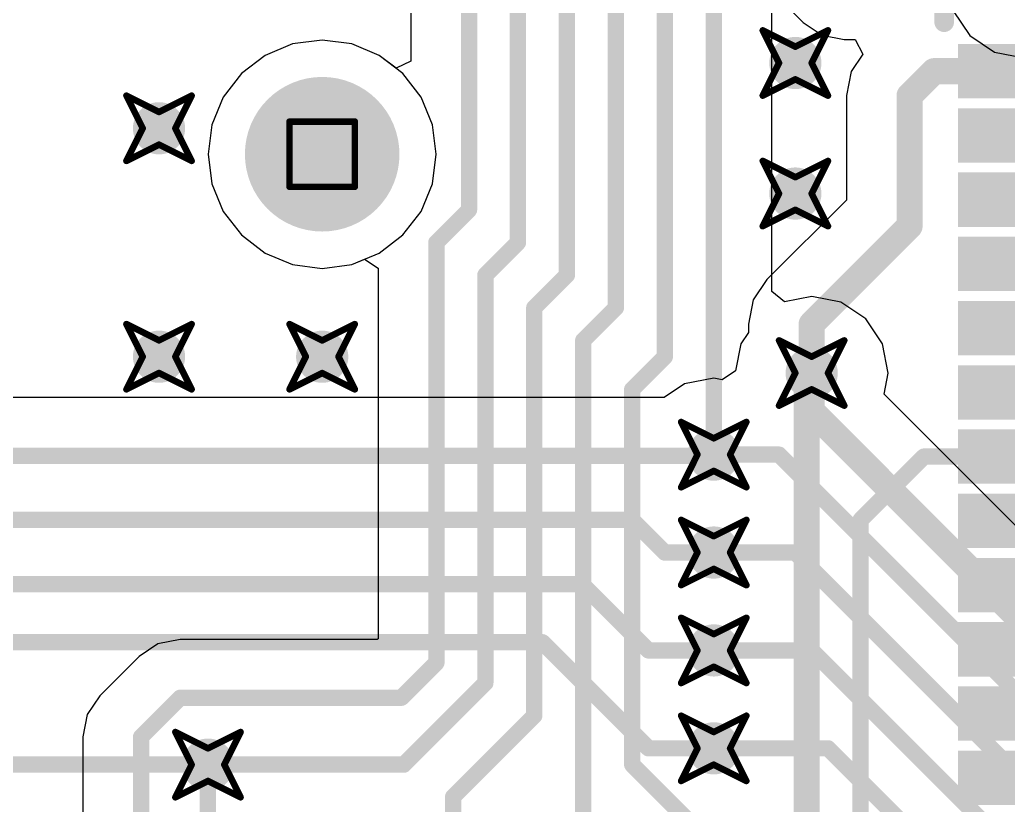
# Model space of a CAD drawing. Header units: millimetres. Extents: x 2.26 to 6.57, y 1.2 to 4.64.
# Drawn here: x 3.6656 to 3.9685, y 2.0757 to 2.3164 of the extents above; entities that cross this region are included whole.
import ezdxf

# ---------------------------------------------------------------- set-up
doc = ezdxf.new("R2010")
doc.units = ezdxf.units.MM
doc.header["$MEASUREMENT"] = 0
for name, color, linetype in [('BottomLayer', 5, 'Continuous'), ('BottomSolder', 6, 'Continuous'), ('DrillDrawing', 1, 'Continuous'), ('MultiLayer', 9, 'Continuous'), ('PadHoleLayer', 156, 'Continuous'), ('TopLayer', 1, 'Continuous'), ('TopOverlay', 2, 'Continuous'), ('TopPaste', 8, 'Continuous'), ('TopSolder', 216, 'Continuous'), ('ViaHoleLayer', 16, 'Continuous')]:
    doc.layers.add(name, color=color, linetype=linetype)

# ---------------------------------------------------------------- blocks, each defined once
blk = doc.blocks.new('LQFP64_60')
at = {"layer": 'BottomLayer', "const_width": 0.01969}
blk.add_lwpolyline([(-0.00984, 0.12205, 1), (0.00984, 0.12205, 1)], format="xyb", close=True, dxfattribs=at)
at = {"layer": 'BottomSolder', "const_width": 0.02369}
blk.add_lwpolyline([(-0.01184, 0.12205, 1), (0.01184, 0.12205, 1)], format="xyb", close=True, dxfattribs=at)
at = {"layer": 'MultiLayer', "const_width": 0.01969}
blk.add_lwpolyline([(-0.00984, 0.12205, 1), (0.00984, 0.12205, 1)], format="xyb", close=True, dxfattribs=at)
at = {"layer": 'PadHoleLayer', "const_width": 0.01969}
blk.add_lwpolyline([(-0.00984, 0.12205, 1), (0.00984, 0.12205, 1)], format="xyb", close=True, dxfattribs=at)
at = {"layer": 'TopLayer', "const_width": 0.01969}
blk.add_lwpolyline([(-0.00984, 0.12205, 1), (0.00984, 0.12205, 1)], format="xyb", close=True, dxfattribs=at)
at = {"layer": 'TopLayer'}
for points in [[(0.26581, 0.14317), (0.26581, 0.15183), (0.19888, 0.14317), (0.19888, 0.15183)], [(0.26581, 0.12348), (0.26581, 0.13215), (0.19888, 0.12348), (0.19888, 0.13215)], [(0.26581, 0.1038), (0.26581, 0.11246), (0.19888, 0.1038), (0.19888, 0.11246)], [(0.26581, 0.08411), (0.26581, 0.09278), (0.19888, 0.08411), (0.19888, 0.09278)], [(0.26581, 0.06443), (0.26581, 0.07309), (0.19888, 0.06443), (0.19888, 0.07309)], [(0.26581, 0.04474), (0.26581, 0.05341), (0.19888, 0.04474), (0.19888, 0.05341)], [(0.26581, 0.02506), (0.26581, 0.03372), (0.19888, 0.02506), (0.19888, 0.03372)], [(0.26581, 0.00537), (0.26581, 0.01404), (0.19888, 0.00537), (0.19888, 0.01404)], [(0.26581, -0.01431), (0.26581, -0.00565), (0.19888, -0.01431), (0.19888, -0.00565)], [(0.26581, -0.034), (0.26581, -0.02533), (0.19888, -0.034), (0.19888, -0.02533)], [(0.26581, -0.05368), (0.26581, -0.04502), (0.19888, -0.05368), (0.19888, -0.04502)], [(0.26581, -0.07337), (0.26581, -0.0647), (0.19888, -0.07337), (0.19888, -0.0647)]]:
    blk.add_solid(points, dxfattribs=at)
at = {"layer": 'TopOverlay', "const_width": 0.006}
blk.add_lwpolyline([(0.19061, 0.1625), (0.19061, 0.1925)], dxfattribs=at)
at = {"layer": 'TopOverlay', "const_width": 0.003}
blk.add_lwpolyline([(0.18911, 0.1625, 1), (0.19211, 0.1625, 1)], format="xyb", close=True, dxfattribs=at)
at = {"layer": 'TopPaste'}
for points in [[(0.26581, 0.14317), (0.26581, 0.15183), (0.19888, 0.14317), (0.19888, 0.15183)], [(0.26581, 0.12348), (0.26581, 0.13215), (0.19888, 0.12348), (0.19888, 0.13215)], [(0.26581, 0.1038), (0.26581, 0.11246), (0.19888, 0.1038), (0.19888, 0.11246)], [(0.26581, 0.08411), (0.26581, 0.09278), (0.19888, 0.08411), (0.19888, 0.09278)], [(0.26581, 0.06443), (0.26581, 0.07309), (0.19888, 0.06443), (0.19888, 0.07309)], [(0.26581, 0.04474), (0.26581, 0.05341), (0.19888, 0.04474), (0.19888, 0.05341)], [(0.26581, 0.02506), (0.26581, 0.03372), (0.19888, 0.02506), (0.19888, 0.03372)], [(0.26581, 0.00537), (0.26581, 0.01404), (0.19888, 0.00537), (0.19888, 0.01404)], [(0.26581, -0.01431), (0.26581, -0.00565), (0.19888, -0.01431), (0.19888, -0.00565)], [(0.26581, -0.034), (0.26581, -0.02533), (0.19888, -0.034), (0.19888, -0.02533)], [(0.26581, -0.05368), (0.26581, -0.04502), (0.19888, -0.05368), (0.19888, -0.04502)], [(0.26581, -0.07337), (0.26581, -0.0647), (0.19888, -0.07337), (0.19888, -0.0647)]]:
    blk.add_solid(points, dxfattribs=at)
at = {"layer": 'TopSolder', "const_width": 0.02369}
blk.add_lwpolyline([(-0.01184, 0.12205, 1), (0.01184, 0.12205, 1)], format="xyb", close=True, dxfattribs=at)
at = {"layer": 'TopSolder'}
for points in [[(0.26981, 0.13917), (0.26981, 0.15583), (0.19488, 0.13917), (0.19488, 0.15583)], [(0.26981, 0.11948), (0.26981, 0.13615), (0.19488, 0.11948), (0.19488, 0.13615)], [(0.26981, 0.0998), (0.26981, 0.11646), (0.19488, 0.0998), (0.19488, 0.11646)], [(0.26981, 0.08011), (0.26981, 0.09678), (0.19488, 0.08011), (0.19488, 0.09678)], [(0.26981, 0.06043), (0.26981, 0.07709), (0.19488, 0.06043), (0.19488, 0.07709)], [(0.26981, 0.04074), (0.26981, 0.05741), (0.19488, 0.04074), (0.19488, 0.05741)], [(0.26981, 0.02106), (0.26981, 0.03772), (0.19488, 0.02106), (0.19488, 0.03772)], [(0.26981, 0.00137), (0.26981, 0.01804), (0.19488, 0.00137), (0.19488, 0.01804)], [(0.26981, -0.01831), (0.26981, -0.00165), (0.19488, -0.01831), (0.19488, -0.00165)], [(0.26981, -0.038), (0.26981, -0.02133), (0.19488, -0.038), (0.19488, -0.02133)], [(0.26981, -0.05768), (0.26981, -0.04102), (0.19488, -0.05768), (0.19488, -0.04102)], [(0.26981, -0.07737), (0.26981, -0.0607), (0.19488, -0.07737), (0.19488, -0.0607)]]:
    blk.add_solid(points, dxfattribs=at)

msp = doc.modelspace()

# ---------------------------------------------------------------- linework, layer by layer
at = {"layer": 'BottomLayer'}
for p, q in [((3.78542, 2.64576), (3.78542, 2.30373)), ((3.89611, 2.23312), (3.89611, 2.58576)), ((3.9516, 2.31918), (3.95669, 2.31157)), ((3.95669, 2.31157), (3.96429, 2.30648)), ((3.74921, 2.30899), (3.74078, 2.30549)), ((3.75827, 2.31018), (3.74921, 2.30899)), ((3.76732, 2.30899), (3.75827, 2.31018)), ((3.77576, 2.30549), (3.76732, 2.30899)), ((3.74078, 2.30549), (3.73353, 2.29993)), ((3.78094, 2.30152), (3.77576, 2.30549)), ((3.96429, 2.30648), (3.97327, 2.3047)), ((3.78542, 2.30373), (3.78094, 2.30152)), ((3.73353, 2.29993), (3.72797, 2.29269)), ((3.72797, 2.29269), (3.72448, 2.28425)), ((3.72448, 2.28425), (3.72328, 2.2752)), ((3.72328, 2.2752), (3.72448, 2.26614)), ((3.72448, 2.26614), (3.72797, 2.2577)), ((3.72797, 2.2577), (3.73353, 2.25046)), ((3.73353, 2.25046), (3.74078, 2.2449)), ((3.74078, 2.2449), (3.74921, 2.2414)), ((3.76732, 2.2414), (3.77127, 2.24304)), ((3.77127, 2.24304), (3.77542, 2.24026)), ((3.74921, 2.2414), (3.75827, 2.24021)), ((3.75827, 2.24021), (3.76732, 2.2414)), ((3.77542, 2.24026), (3.77542, 2.12675)), ((3.89998, 2.22995), (3.89611, 2.23312)), ((3.90827, 2.2316), (3.89998, 2.22995)), ((3.91724, 2.22982), (3.90827, 2.2316)), ((3.92485, 2.22473), (3.91724, 2.22982)), ((3.92993, 2.21712), (3.92485, 2.22473)), ((3.93172, 2.20815), (3.92993, 2.21712)), ((3.93044, 2.20171), (3.93172, 2.20815)), ((4.05463, 2.07752), (3.93044, 2.20171)), ((3.71478, 2.12649), (3.70795, 2.12513)), ((3.77516, 2.12649), (3.71478, 2.12649)), ((3.71478, 2.12649), (3.71478, 2.12649)), ((3.77542, 2.12675), (3.77516, 2.12649)), ((3.70795, 2.12513), (3.70505, 2.1232)), ((3.70216, 2.12127), (3.69015, 2.10926)), ((3.70505, 2.1232), (3.70216, 2.12127)), ((3.70216, 2.12127), (3.70216, 2.12127)), ((3.69015, 2.10926), (3.68628, 2.10347)), ((3.68628, 2.10347), (3.68492, 2.09664)), ((3.68492, 2.09664), (3.68492, 2.07315))]:
    msp.add_line(p, q, dxfattribs=at)
for points, const_width in [([(3.81827, 2.24815), (3.81827, 2.67815)], 0.005), ([(3.80327, 2.25815), (3.80327, 2.65315)], 0.005), ([(3.83327, 2.23815), (3.83327, 2.62815)], 0.005), ([(3.84827, 2.22815), (3.84827, 2.61315)], 0.005), ([(3.86327, 2.21315), (3.86327, 2.60315)], 0.005), ([(3.87827, 2.18315), (3.87827, 2.59315)], 0.005), ([(3.79327, 2.24815), (3.80327, 2.25815)], 0.005), ([(3.79327, 2.11936), (3.79327, 2.24815)], 0.005), ([(3.80827, 2.23815), (3.81827, 2.24815)], 0.005), ([(3.80827, 2.11315), (3.80827, 2.23815)], 0.005), ([(3.82327, 2.22815), (3.83327, 2.23815)], 0.005), ([(3.82327, 2.10315), (3.82327, 2.22815)], 0.005), ([(3.83827, 2.21815), (3.84827, 2.22815)], 0.005), ([(3.83827, 2.07315), (3.83827, 2.21815)], 0.005), ([(3.85327, 2.20315), (3.86327, 2.21315)], 0.005), ([(3.90827, 2.19648), (3.90827, 2.20815)], 0.008), ([(3.85327, 2.08815), (3.85327, 2.20315)], 0.005), ([(3.90827, 2.19648), (4.0466, 2.05815)], 0.008), ([(3.87827, 2.18315), (3.89827, 2.18315)], 0.005), ([(3.89827, 2.18315), (4.14327, 1.93815)], 0.005), ([(3.87827, 2.15315), (3.90327, 2.15315)], 0.005), ([(3.90327, 2.15315), (4.13327, 1.92315)], 0.005), ([(3.87827, 2.12315), (3.90827, 2.12315)], 0.005), ([(3.90827, 2.12315), (4.12327, 1.90815)], 0.005), ([(3.78255, 2.10865), (3.79327, 2.11936)], 0.005), ([(3.78327, 2.08815), (3.80827, 2.11315)], 0.005), ([(3.70277, 2.09664), (3.71478, 2.10865)], 0.005), ([(3.71478, 2.10865), (3.78255, 2.10865)], 0.005), ([(3.79841, 2.07829), (3.82327, 2.10315)], 0.005), ([(3.70277, 2.07315), (3.70277, 2.09664)], 0.005), ([(3.87827, 2.09315), (3.91327, 2.09315)], 0.005), ([(3.91327, 2.09315), (4.11327, 1.89315)], 0.005), ([(3.72327, 2.00815), (3.72327, 2.08815)], 0.005), ([(3.72327, 2.08815), (3.78327, 2.08815)], 0.005), ([(3.85327, 2.08815), (3.87327, 2.06815)], 0.005), ([(3.79841, 2.06315), (3.79841, 2.07829)], 0.005)]:
    msp.add_lwpolyline(points, dxfattribs=dict(at, const_width=const_width))
for points, const_width in [([(3.89927, 2.30315, 1), (3.90727, 2.30315, 1)], 0.008), ([(3.70427, 2.28315, 1), (3.71227, 2.28315, 1)], 0.008), ([(3.89927, 2.26315, 1), (3.90727, 2.26315, 1)], 0.008), ([(3.80202, 2.25815, 1), (3.80452, 2.25815, 1)], 0.0025), ([(3.80202, 2.25815, 1), (3.80452, 2.25815, 1)], 0.0025), ([(3.79202, 2.24815, 1), (3.79452, 2.24815, 1)], 0.0025), ([(3.79202, 2.24815, 1), (3.79452, 2.24815, 1)], 0.0025), ([(3.81702, 2.24815, 1), (3.81952, 2.24815, 1)], 0.0025), ([(3.81702, 2.24815, 1), (3.81952, 2.24815, 1)], 0.0025), ([(3.80702, 2.23815, 1), (3.80952, 2.23815, 1)], 0.0025), ([(3.80702, 2.23815, 1), (3.80952, 2.23815, 1)], 0.0025), ([(3.83202, 2.23815, 1), (3.83452, 2.23815, 1)], 0.0025), ([(3.83202, 2.23815, 1), (3.83452, 2.23815, 1)], 0.0025), ([(3.82202, 2.22815, 1), (3.82452, 2.22815, 1)], 0.0025), ([(3.82202, 2.22815, 1), (3.82452, 2.22815, 1)], 0.0025), ([(3.84702, 2.22815, 1), (3.84952, 2.22815, 1)], 0.0025), ([(3.84702, 2.22815, 1), (3.84952, 2.22815, 1)], 0.0025), ([(3.70427, 2.21315, 1), (3.71227, 2.21315, 1)], 0.008), ([(3.75427, 2.21315, 1), (3.76227, 2.21315, 1)], 0.008), ([(3.83702, 2.21815, 1), (3.83952, 2.21815, 1)], 0.0025), ([(3.83702, 2.21815, 1), (3.83952, 2.21815, 1)], 0.0025), ([(3.86202, 2.21315, 1), (3.86452, 2.21315, 1)], 0.0025), ([(3.86202, 2.21315, 1), (3.86452, 2.21315, 1)], 0.0025), ([(3.90427, 2.20815, 1), (3.91227, 2.20815, 1)], 0.008), ([(3.90627, 2.20815, 1), (3.91027, 2.20815, 1)], 0.004), ([(3.85202, 2.20315, 1), (3.85452, 2.20315, 1)], 0.0025), ([(3.85202, 2.20315, 1), (3.85452, 2.20315, 1)], 0.0025), ([(3.90627, 2.19648, 1), (3.91027, 2.19648, 1)], 0.004), ([(3.90627, 2.19648, 1), (3.91027, 2.19648, 1)], 0.004), ([(3.87427, 2.18315, 1), (3.88227, 2.18315, 1)], 0.008), ([(3.87702, 2.18315, 1), (3.87952, 2.18315, 1)], 0.0025), ([(3.87702, 2.18315, 1), (3.87952, 2.18315, 1)], 0.0025), ([(3.89702, 2.18315, 1), (3.89952, 2.18315, 1)], 0.0025), ([(3.89702, 2.18315, 1), (3.89952, 2.18315, 1)], 0.0025), ([(3.87427, 2.15315, 1), (3.88227, 2.15315, 1)], 0.008), ([(3.87702, 2.15315, 1), (3.87952, 2.15315, 1)], 0.0025), ([(3.90202, 2.15315, 1), (3.90452, 2.15315, 1)], 0.0025), ([(3.90202, 2.15315, 1), (3.90452, 2.15315, 1)], 0.0025), ([(3.87427, 2.12315, 1), (3.88227, 2.12315, 1)], 0.008), ([(3.87702, 2.12315, 1), (3.87952, 2.12315, 1)], 0.0025), ([(3.90702, 2.12315, 1), (3.90952, 2.12315, 1)], 0.0025), ([(3.90702, 2.12315, 1), (3.90952, 2.12315, 1)], 0.0025), ([(3.79202, 2.11936, 1), (3.79452, 2.11936, 1)], 0.0025), ([(3.79202, 2.11936, 1), (3.79452, 2.11936, 1)], 0.0025), ([(3.80702, 2.11315, 1), (3.80952, 2.11315, 1)], 0.0025), ([(3.80702, 2.11315, 1), (3.80952, 2.11315, 1)], 0.0025), ([(3.71353, 2.10865, 1), (3.71603, 2.10865, 1)], 0.0025), ([(3.71353, 2.10865, 1), (3.71603, 2.10865, 1)], 0.0025), ([(3.7813, 2.10865, 1), (3.7838, 2.10865, 1)], 0.0025), ([(3.7813, 2.10865, 1), (3.7838, 2.10865, 1)], 0.0025), ([(3.82202, 2.10315, 1), (3.82452, 2.10315, 1)], 0.0025), ([(3.82202, 2.10315, 1), (3.82452, 2.10315, 1)], 0.0025), ([(3.87427, 2.09315, 1), (3.88227, 2.09315, 1)], 0.008), ([(3.70152, 2.09664, 1), (3.70402, 2.09664, 1)], 0.0025), ([(3.70152, 2.09664, 1), (3.70402, 2.09664, 1)], 0.0025), ([(3.71927, 2.08815, 1), (3.72727, 2.08815, 1)], 0.008), ([(3.87702, 2.09315, 1), (3.87952, 2.09315, 1)], 0.0025), ([(3.91202, 2.09315, 1), (3.91452, 2.09315, 1)], 0.0025), ([(3.91202, 2.09315, 1), (3.91452, 2.09315, 1)], 0.0025), ([(3.72202, 2.08815, 1), (3.72452, 2.08815, 1)], 0.0025), ([(3.72202, 2.08815, 1), (3.72452, 2.08815, 1)], 0.0025), ([(3.78202, 2.08815, 1), (3.78452, 2.08815, 1)], 0.0025), ([(3.78202, 2.08815, 1), (3.78452, 2.08815, 1)], 0.0025), ([(3.85202, 2.08815, 1), (3.85452, 2.08815, 1)], 0.0025), ([(3.85202, 2.08815, 1), (3.85452, 2.08815, 1)], 0.0025), ([(3.79716, 2.07829, 1), (3.79966, 2.07829, 1)], 0.0025), ([(3.79716, 2.07829, 1), (3.79966, 2.07829, 1)], 0.0025)]:
    msp.add_lwpolyline(points, format="xyb", close=True, dxfattribs=dict(at, const_width=const_width))
at = {"layer": 'DrillDrawing', "const_width": 0.002}
for points in [[(3.89327, 2.31315), (3.90327, 2.30815)], [(3.89327, 2.31315), (3.89827, 2.30315)], [(3.90327, 2.30815), (3.91327, 2.31315)], [(3.90827, 2.30315), (3.91327, 2.31315)], [(3.89327, 2.29315), (3.89827, 2.30315)], [(3.90827, 2.30315), (3.91327, 2.29315)], [(3.89327, 2.29315), (3.90327, 2.29815)], [(3.90327, 2.29815), (3.91327, 2.29315)], [(3.69827, 2.29315), (3.70827, 2.28815)], [(3.69827, 2.29315), (3.70327, 2.28315)], [(3.70827, 2.28815), (3.71827, 2.29315)], [(3.71327, 2.28315), (3.71827, 2.29315)], [(3.69827, 2.27315), (3.70327, 2.28315)], [(3.71327, 2.28315), (3.71827, 2.27315)], [(3.74827, 2.2852), (3.76827, 2.2852)], [(3.74827, 2.2652), (3.74827, 2.2852)], [(3.76827, 2.2652), (3.76827, 2.2852)], [(3.69827, 2.27315), (3.70827, 2.27815)], [(3.70827, 2.27815), (3.71827, 2.27315)], [(3.89327, 2.27315), (3.90327, 2.26815)], [(3.89327, 2.27315), (3.89827, 2.26315)], [(3.90327, 2.26815), (3.91327, 2.27315)], [(3.90827, 2.26315), (3.91327, 2.27315)], [(3.74827, 2.2652), (3.76827, 2.2652)], [(3.89327, 2.25315), (3.89827, 2.26315)], [(3.90827, 2.26315), (3.91327, 2.25315)], [(3.89327, 2.25315), (3.90327, 2.25815)], [(3.90327, 2.25815), (3.91327, 2.25315)], [(3.69827, 2.22315), (3.70827, 2.21815)], [(3.69827, 2.22315), (3.70327, 2.21315)], [(3.70827, 2.21815), (3.71827, 2.22315)], [(3.71327, 2.21315), (3.71827, 2.22315)], [(3.74827, 2.22315), (3.75827, 2.21815)], [(3.74827, 2.22315), (3.75327, 2.21315)], [(3.75827, 2.21815), (3.76827, 2.22315)], [(3.76327, 2.21315), (3.76827, 2.22315)], [(3.89827, 2.21815), (3.90827, 2.21315)], [(3.89827, 2.21815), (3.90327, 2.20815)], [(3.90827, 2.21315), (3.91827, 2.21815)], [(3.91327, 2.20815), (3.91827, 2.21815)], [(3.69827, 2.20315), (3.70327, 2.21315)], [(3.71327, 2.21315), (3.71827, 2.20315)], [(3.74827, 2.20315), (3.75327, 2.21315)], [(3.76327, 2.21315), (3.76827, 2.20315)], [(3.69827, 2.20315), (3.70827, 2.20815)], [(3.70827, 2.20815), (3.71827, 2.20315)], [(3.74827, 2.20315), (3.75827, 2.20815)], [(3.75827, 2.20815), (3.76827, 2.20315)], [(3.89827, 2.19815), (3.90327, 2.20815)], [(3.91327, 2.20815), (3.91827, 2.19815)], [(3.89827, 2.19815), (3.90827, 2.20315)], [(3.90827, 2.20315), (3.91827, 2.19815)], [(3.86827, 2.19315), (3.87827, 2.18815)], [(3.86827, 2.19315), (3.87327, 2.18315)], [(3.87827, 2.18815), (3.88827, 2.19315)], [(3.88327, 2.18315), (3.88827, 2.19315)], [(3.86827, 2.17315), (3.87327, 2.18315)], [(3.88327, 2.18315), (3.88827, 2.17315)], [(3.86827, 2.17315), (3.87827, 2.17815)], [(3.87827, 2.17815), (3.88827, 2.17315)], [(3.86827, 2.16315), (3.87827, 2.15815)], [(3.86827, 2.16315), (3.87327, 2.15315)], [(3.87827, 2.15815), (3.88827, 2.16315)], [(3.88327, 2.15315), (3.88827, 2.16315)], [(3.86827, 2.14315), (3.87327, 2.15315)], [(3.88327, 2.15315), (3.88827, 2.14315)], [(3.86827, 2.14315), (3.87827, 2.14815)], [(3.87827, 2.14815), (3.88827, 2.14315)], [(3.86827, 2.13315), (3.87827, 2.12815)], [(3.86827, 2.13315), (3.87327, 2.12315)], [(3.87827, 2.12815), (3.88827, 2.13315)], [(3.88327, 2.12315), (3.88827, 2.13315)], [(3.86827, 2.11315), (3.87327, 2.12315)], [(3.88327, 2.12315), (3.88827, 2.11315)], [(3.86827, 2.11315), (3.87827, 2.11815)], [(3.87827, 2.11815), (3.88827, 2.11315)], [(3.86827, 2.10315), (3.87827, 2.09815)], [(3.86827, 2.10315), (3.87327, 2.09315)], [(3.87827, 2.09815), (3.88827, 2.10315)], [(3.88327, 2.09315), (3.88827, 2.10315)], [(3.71327, 2.09815), (3.72327, 2.09315)], [(3.71327, 2.09815), (3.71827, 2.08815)], [(3.72327, 2.09315), (3.73327, 2.09815)], [(3.72827, 2.08815), (3.73327, 2.09815)], [(3.86827, 2.08315), (3.87327, 2.09315)], [(3.88327, 2.09315), (3.88827, 2.08315)], [(3.71327, 2.07815), (3.71827, 2.08815)], [(3.72827, 2.08815), (3.73327, 2.07815)], [(3.86827, 2.08315), (3.87827, 2.08815)], [(3.87827, 2.08815), (3.88827, 2.08315)], [(3.71327, 2.07815), (3.72327, 2.08315)], [(3.72327, 2.08315), (3.73327, 2.07815)]]:
    msp.add_lwpolyline(points, dxfattribs=at)
at = {"layer": 'DrillDrawing', "const_width": 0.001}
for points in [[(3.89277, 2.31315, 1), (3.89377, 2.31315, 1)], [(3.89277, 2.31315, 1), (3.89377, 2.31315, 1)], [(3.91277, 2.31315, 1), (3.91377, 2.31315, 1)], [(3.91277, 2.31315, 1), (3.91377, 2.31315, 1)], [(3.90277, 2.30815, 1), (3.90377, 2.30815, 1)], [(3.90277, 2.30815, 1), (3.90377, 2.30815, 1)], [(3.89777, 2.30315, 1), (3.89877, 2.30315, 1)], [(3.89777, 2.30315, 1), (3.89877, 2.30315, 1)], [(3.90777, 2.30315, 1), (3.90877, 2.30315, 1)], [(3.90777, 2.30315, 1), (3.90877, 2.30315, 1)], [(3.90277, 2.29815, 1), (3.90377, 2.29815, 1)], [(3.90277, 2.29815, 1), (3.90377, 2.29815, 1)], [(3.69777, 2.29315, 1), (3.69877, 2.29315, 1)], [(3.69777, 2.29315, 1), (3.69877, 2.29315, 1)], [(3.71777, 2.29315, 1), (3.71877, 2.29315, 1)], [(3.71777, 2.29315, 1), (3.71877, 2.29315, 1)], [(3.89277, 2.29315, 1), (3.89377, 2.29315, 1)], [(3.89277, 2.29315, 1), (3.89377, 2.29315, 1)], [(3.91277, 2.29315, 1), (3.91377, 2.29315, 1)], [(3.91277, 2.29315, 1), (3.91377, 2.29315, 1)], [(3.70777, 2.28815, 1), (3.70877, 2.28815, 1)], [(3.70777, 2.28815, 1), (3.70877, 2.28815, 1)], [(3.70277, 2.28315, 1), (3.70377, 2.28315, 1)], [(3.70277, 2.28315, 1), (3.70377, 2.28315, 1)], [(3.71277, 2.28315, 1), (3.71377, 2.28315, 1)], [(3.71277, 2.28315, 1), (3.71377, 2.28315, 1)], [(3.74777, 2.2852, 1), (3.74877, 2.2852, 1)], [(3.74777, 2.2852, 1), (3.74877, 2.2852, 1)], [(3.76777, 2.2852, 1), (3.76877, 2.2852, 1)], [(3.76777, 2.2852, 1), (3.76877, 2.2852, 1)], [(3.70777, 2.27815, 1), (3.70877, 2.27815, 1)], [(3.70777, 2.27815, 1), (3.70877, 2.27815, 1)], [(3.69777, 2.27315, 1), (3.69877, 2.27315, 1)], [(3.69777, 2.27315, 1), (3.69877, 2.27315, 1)], [(3.71777, 2.27315, 1), (3.71877, 2.27315, 1)], [(3.71777, 2.27315, 1), (3.71877, 2.27315, 1)], [(3.89277, 2.27315, 1), (3.89377, 2.27315, 1)], [(3.89277, 2.27315, 1), (3.89377, 2.27315, 1)], [(3.91277, 2.27315, 1), (3.91377, 2.27315, 1)], [(3.91277, 2.27315, 1), (3.91377, 2.27315, 1)], [(3.90277, 2.26815, 1), (3.90377, 2.26815, 1)], [(3.90277, 2.26815, 1), (3.90377, 2.26815, 1)], [(3.74777, 2.2652, 1), (3.74877, 2.2652, 1)], [(3.74777, 2.2652, 1), (3.74877, 2.2652, 1)], [(3.76777, 2.2652, 1), (3.76877, 2.2652, 1)], [(3.76777, 2.2652, 1), (3.76877, 2.2652, 1)], [(3.89777, 2.26315, 1), (3.89877, 2.26315, 1)], [(3.89777, 2.26315, 1), (3.89877, 2.26315, 1)], [(3.90777, 2.26315, 1), (3.90877, 2.26315, 1)], [(3.90777, 2.26315, 1), (3.90877, 2.26315, 1)], [(3.90277, 2.25815, 1), (3.90377, 2.25815, 1)], [(3.90277, 2.25815, 1), (3.90377, 2.25815, 1)], [(3.89277, 2.25315, 1), (3.89377, 2.25315, 1)], [(3.89277, 2.25315, 1), (3.89377, 2.25315, 1)], [(3.91277, 2.25315, 1), (3.91377, 2.25315, 1)], [(3.91277, 2.25315, 1), (3.91377, 2.25315, 1)], [(3.69777, 2.22315, 1), (3.69877, 2.22315, 1)], [(3.69777, 2.22315, 1), (3.69877, 2.22315, 1)], [(3.71777, 2.22315, 1), (3.71877, 2.22315, 1)], [(3.71777, 2.22315, 1), (3.71877, 2.22315, 1)], [(3.74777, 2.22315, 1), (3.74877, 2.22315, 1)], [(3.74777, 2.22315, 1), (3.74877, 2.22315, 1)], [(3.76777, 2.22315, 1), (3.76877, 2.22315, 1)], [(3.76777, 2.22315, 1), (3.76877, 2.22315, 1)], [(3.70777, 2.21815, 1), (3.70877, 2.21815, 1)], [(3.70777, 2.21815, 1), (3.70877, 2.21815, 1)], [(3.75777, 2.21815, 1), (3.75877, 2.21815, 1)], [(3.75777, 2.21815, 1), (3.75877, 2.21815, 1)], [(3.89777, 2.21815, 1), (3.89877, 2.21815, 1)], [(3.89777, 2.21815, 1), (3.89877, 2.21815, 1)], [(3.91777, 2.21815, 1), (3.91877, 2.21815, 1)], [(3.91777, 2.21815, 1), (3.91877, 2.21815, 1)], [(3.70277, 2.21315, 1), (3.70377, 2.21315, 1)], [(3.70277, 2.21315, 1), (3.70377, 2.21315, 1)], [(3.71277, 2.21315, 1), (3.71377, 2.21315, 1)], [(3.71277, 2.21315, 1), (3.71377, 2.21315, 1)], [(3.75277, 2.21315, 1), (3.75377, 2.21315, 1)], [(3.75277, 2.21315, 1), (3.75377, 2.21315, 1)], [(3.76277, 2.21315, 1), (3.76377, 2.21315, 1)], [(3.76277, 2.21315, 1), (3.76377, 2.21315, 1)], [(3.90777, 2.21315, 1), (3.90877, 2.21315, 1)], [(3.90777, 2.21315, 1), (3.90877, 2.21315, 1)], [(3.70777, 2.20815, 1), (3.70877, 2.20815, 1)], [(3.70777, 2.20815, 1), (3.70877, 2.20815, 1)], [(3.75777, 2.20815, 1), (3.75877, 2.20815, 1)], [(3.75777, 2.20815, 1), (3.75877, 2.20815, 1)], [(3.90277, 2.20815, 1), (3.90377, 2.20815, 1)], [(3.90277, 2.20815, 1), (3.90377, 2.20815, 1)], [(3.91277, 2.20815, 1), (3.91377, 2.20815, 1)], [(3.91277, 2.20815, 1), (3.91377, 2.20815, 1)], [(3.69777, 2.20315, 1), (3.69877, 2.20315, 1)], [(3.69777, 2.20315, 1), (3.69877, 2.20315, 1)], [(3.71777, 2.20315, 1), (3.71877, 2.20315, 1)], [(3.71777, 2.20315, 1), (3.71877, 2.20315, 1)], [(3.74777, 2.20315, 1), (3.74877, 2.20315, 1)], [(3.74777, 2.20315, 1), (3.74877, 2.20315, 1)], [(3.76777, 2.20315, 1), (3.76877, 2.20315, 1)], [(3.76777, 2.20315, 1), (3.76877, 2.20315, 1)], [(3.90777, 2.20315, 1), (3.90877, 2.20315, 1)], [(3.90777, 2.20315, 1), (3.90877, 2.20315, 1)], [(3.89777, 2.19815, 1), (3.89877, 2.19815, 1)], [(3.89777, 2.19815, 1), (3.89877, 2.19815, 1)], [(3.91777, 2.19815, 1), (3.91877, 2.19815, 1)], [(3.91777, 2.19815, 1), (3.91877, 2.19815, 1)], [(3.86777, 2.19315, 1), (3.86877, 2.19315, 1)], [(3.86777, 2.19315, 1), (3.86877, 2.19315, 1)], [(3.88777, 2.19315, 1), (3.88877, 2.19315, 1)], [(3.88777, 2.19315, 1), (3.88877, 2.19315, 1)], [(3.87777, 2.18815, 1), (3.87877, 2.18815, 1)], [(3.87777, 2.18815, 1), (3.87877, 2.18815, 1)], [(3.87277, 2.18315, 1), (3.87377, 2.18315, 1)], [(3.87277, 2.18315, 1), (3.87377, 2.18315, 1)], [(3.88277, 2.18315, 1), (3.88377, 2.18315, 1)], [(3.88277, 2.18315, 1), (3.88377, 2.18315, 1)], [(3.87777, 2.17815, 1), (3.87877, 2.17815, 1)], [(3.87777, 2.17815, 1), (3.87877, 2.17815, 1)], [(3.86777, 2.17315, 1), (3.86877, 2.17315, 1)], [(3.86777, 2.17315, 1), (3.86877, 2.17315, 1)], [(3.88777, 2.17315, 1), (3.88877, 2.17315, 1)], [(3.88777, 2.17315, 1), (3.88877, 2.17315, 1)], [(3.86777, 2.16315, 1), (3.86877, 2.16315, 1)], [(3.86777, 2.16315, 1), (3.86877, 2.16315, 1)], [(3.88777, 2.16315, 1), (3.88877, 2.16315, 1)], [(3.88777, 2.16315, 1), (3.88877, 2.16315, 1)], [(3.87777, 2.15815, 1), (3.87877, 2.15815, 1)], [(3.87777, 2.15815, 1), (3.87877, 2.15815, 1)], [(3.87277, 2.15315, 1), (3.87377, 2.15315, 1)], [(3.87277, 2.15315, 1), (3.87377, 2.15315, 1)], [(3.88277, 2.15315, 1), (3.88377, 2.15315, 1)], [(3.88277, 2.15315, 1), (3.88377, 2.15315, 1)], [(3.87777, 2.14815, 1), (3.87877, 2.14815, 1)], [(3.87777, 2.14815, 1), (3.87877, 2.14815, 1)], [(3.86777, 2.14315, 1), (3.86877, 2.14315, 1)], [(3.86777, 2.14315, 1), (3.86877, 2.14315, 1)], [(3.88777, 2.14315, 1), (3.88877, 2.14315, 1)], [(3.88777, 2.14315, 1), (3.88877, 2.14315, 1)], [(3.86777, 2.13315, 1), (3.86877, 2.13315, 1)], [(3.86777, 2.13315, 1), (3.86877, 2.13315, 1)], [(3.88777, 2.13315, 1), (3.88877, 2.13315, 1)], [(3.88777, 2.13315, 1), (3.88877, 2.13315, 1)], [(3.87777, 2.12815, 1), (3.87877, 2.12815, 1)], [(3.87777, 2.12815, 1), (3.87877, 2.12815, 1)], [(3.87277, 2.12315, 1), (3.87377, 2.12315, 1)], [(3.87277, 2.12315, 1), (3.87377, 2.12315, 1)], [(3.88277, 2.12315, 1), (3.88377, 2.12315, 1)], [(3.88277, 2.12315, 1), (3.88377, 2.12315, 1)], [(3.87777, 2.11815, 1), (3.87877, 2.11815, 1)], [(3.87777, 2.11815, 1), (3.87877, 2.11815, 1)], [(3.86777, 2.11315, 1), (3.86877, 2.11315, 1)], [(3.86777, 2.11315, 1), (3.86877, 2.11315, 1)], [(3.88777, 2.11315, 1), (3.88877, 2.11315, 1)], [(3.88777, 2.11315, 1), (3.88877, 2.11315, 1)], [(3.86777, 2.10315, 1), (3.86877, 2.10315, 1)], [(3.86777, 2.10315, 1), (3.86877, 2.10315, 1)], [(3.88777, 2.10315, 1), (3.88877, 2.10315, 1)], [(3.88777, 2.10315, 1), (3.88877, 2.10315, 1)], [(3.71277, 2.09815, 1), (3.71377, 2.09815, 1)], [(3.71277, 2.09815, 1), (3.71377, 2.09815, 1)], [(3.73277, 2.09815, 1), (3.73377, 2.09815, 1)], [(3.73277, 2.09815, 1), (3.73377, 2.09815, 1)], [(3.87777, 2.09815, 1), (3.87877, 2.09815, 1)], [(3.87777, 2.09815, 1), (3.87877, 2.09815, 1)], [(3.72277, 2.09315, 1), (3.72377, 2.09315, 1)], [(3.72277, 2.09315, 1), (3.72377, 2.09315, 1)], [(3.87277, 2.09315, 1), (3.87377, 2.09315, 1)], [(3.87277, 2.09315, 1), (3.87377, 2.09315, 1)], [(3.88277, 2.09315, 1), (3.88377, 2.09315, 1)], [(3.88277, 2.09315, 1), (3.88377, 2.09315, 1)], [(3.71777, 2.08815, 1), (3.71877, 2.08815, 1)], [(3.71777, 2.08815, 1), (3.71877, 2.08815, 1)], [(3.72777, 2.08815, 1), (3.72877, 2.08815, 1)], [(3.72777, 2.08815, 1), (3.72877, 2.08815, 1)], [(3.87777, 2.08815, 1), (3.87877, 2.08815, 1)], [(3.87777, 2.08815, 1), (3.87877, 2.08815, 1)], [(3.72277, 2.08315, 1), (3.72377, 2.08315, 1)], [(3.72277, 2.08315, 1), (3.72377, 2.08315, 1)], [(3.86777, 2.08315, 1), (3.86877, 2.08315, 1)], [(3.86777, 2.08315, 1), (3.86877, 2.08315, 1)], [(3.88777, 2.08315, 1), (3.88877, 2.08315, 1)], [(3.88777, 2.08315, 1), (3.88877, 2.08315, 1)], [(3.71277, 2.07815, 1), (3.71377, 2.07815, 1)], [(3.71277, 2.07815, 1), (3.71377, 2.07815, 1)], [(3.73277, 2.07815, 1), (3.73377, 2.07815, 1)], [(3.73277, 2.07815, 1), (3.73377, 2.07815, 1)]]:
    msp.add_lwpolyline(points, format="xyb", close=True, dxfattribs=at)
at = {"layer": 'MultiLayer', "const_width": 0.008}
for points in [[(3.89927, 2.30315, 1), (3.90727, 2.30315, 1)], [(3.70427, 2.28315, 1), (3.71227, 2.28315, 1)], [(3.89927, 2.26315, 1), (3.90727, 2.26315, 1)], [(3.70427, 2.21315, 1), (3.71227, 2.21315, 1)], [(3.75427, 2.21315, 1), (3.76227, 2.21315, 1)], [(3.90427, 2.20815, 1), (3.91227, 2.20815, 1)], [(3.87427, 2.18315, 1), (3.88227, 2.18315, 1)], [(3.87427, 2.15315, 1), (3.88227, 2.15315, 1)], [(3.87427, 2.12315, 1), (3.88227, 2.12315, 1)], [(3.87427, 2.09315, 1), (3.88227, 2.09315, 1)], [(3.71927, 2.08815, 1), (3.72727, 2.08815, 1)]]:
    msp.add_lwpolyline(points, format="xyb", close=True, dxfattribs=at)
at = {"layer": 'TopLayer'}
for p, q in [((3.89343, 2.32776), (3.90565, 2.31553)), ((3.90565, 2.31553), (3.90565, 2.31553)), ((3.90565, 2.31553), (3.91144, 2.31167)), ((3.91144, 2.31167), (3.91827, 2.31031)), ((3.74921, 2.30899), (3.74078, 2.30549)), ((3.75827, 2.31018), (3.74921, 2.30899)), ((3.76732, 2.30899), (3.75827, 2.31018)), ((3.77576, 2.30549), (3.76732, 2.30899)), ((3.91827, 2.31031), (3.92158, 2.31031)), ((3.92158, 2.31031), (3.92393, 2.3059)), ((3.74078, 2.30549), (3.73353, 2.29993)), ((3.78301, 2.29993), (3.77576, 2.30549)), ((3.92393, 2.3059), (3.92037, 2.30056)), ((3.73353, 2.29993), (3.72797, 2.29269)), ((3.78856, 2.29269), (3.78301, 2.29993)), ((3.92037, 2.30056), (3.9189, 2.29315)), ((3.9189, 2.29315), (3.9189, 2.26117)), ((3.72797, 2.29269), (3.72448, 2.28425)), ((3.79206, 2.28425), (3.78856, 2.29269)), ((3.72448, 2.28425), (3.72328, 2.2752)), ((3.79325, 2.2752), (3.79206, 2.28425)), ((3.72328, 2.2752), (3.72448, 2.26614)), ((3.79206, 2.26614), (3.79325, 2.2752)), ((3.72448, 2.26614), (3.72797, 2.2577)), ((3.78856, 2.2577), (3.79206, 2.26614)), ((3.9189, 2.26117), (3.89457, 2.23685)), ((3.72797, 2.2577), (3.73353, 2.25046)), ((3.78301, 2.25046), (3.78856, 2.2577)), ((3.73353, 2.25046), (3.74078, 2.2449)), ((3.77576, 2.2449), (3.78301, 2.25046)), ((3.74078, 2.2449), (3.74921, 2.2414)), ((3.76732, 2.2414), (3.77576, 2.2449)), ((3.74921, 2.2414), (3.75827, 2.24021)), ((3.75827, 2.24021), (3.76732, 2.2414)), ((3.89457, 2.23685), (3.89037, 2.23056)), ((3.89037, 2.23056), (3.8889, 2.22315)), ((3.8889, 2.22056), (3.8866, 2.21712)), ((3.8889, 2.22315), (3.8889, 2.22056)), ((3.8866, 2.21712), (3.88496, 2.20887)), ((3.88496, 2.20887), (3.8808, 2.2061)), ((3.87827, 2.2066), (3.86929, 2.20482)), ((3.8808, 2.2061), (3.87827, 2.2066)), ((3.86929, 2.20482), (3.86307, 2.20066)), ((3.86307, 2.20066), (3.57439, 2.20066))]:
    msp.add_line(p, q, dxfattribs=at)
for points, const_width in [([(3.89927, 2.30315, 1), (3.90727, 2.30315, 1)], 0.008), ([(3.94377, 2.30065, 1), (3.94777, 2.30065, 1)], 0.004), ([(3.94377, 2.30065, 1), (3.94777, 2.30065, 1)], 0.004), ([(3.93627, 2.29315, 1), (3.94027, 2.29315, 1)], 0.004), ([(3.93627, 2.29315, 1), (3.94027, 2.29315, 1)], 0.004), ([(3.70427, 2.28315, 1), (3.71227, 2.28315, 1)], 0.008), ([(3.89927, 2.26315, 1), (3.90727, 2.26315, 1)], 0.008), ([(3.93627, 2.25315, 1), (3.94027, 2.25315, 1)], 0.004), ([(3.93627, 2.25315, 1), (3.94027, 2.25315, 1)], 0.004), ([(3.90627, 2.22315, 1), (3.91027, 2.22315, 1)], 0.004), ([(3.90627, 2.22315, 1), (3.91027, 2.22315, 1)], 0.004), ([(3.70427, 2.21315, 1), (3.71227, 2.21315, 1)], 0.008), ([(3.75427, 2.21315, 1), (3.76227, 2.21315, 1)], 0.008), ([(3.90427, 2.20815, 1), (3.91227, 2.20815, 1)], 0.008), ([(3.90627, 2.20815, 1), (3.91027, 2.20815, 1)], 0.004), ([(3.90627, 2.20815, 1), (3.91027, 2.20815, 1)], 0.004), ([(3.90477, 2.20665, 1), (3.90877, 2.20665, 1)], 0.004), ([(3.90477, 2.20665, 1), (3.90877, 2.20665, 1)], 0.004), ([(3.87427, 2.18315, 1), (3.88227, 2.18315, 1)], 0.008), ([(3.87668, 2.18281, 1), (3.87918, 2.18281, 1)], 0.0025), ([(3.87668, 2.18281, 1), (3.87918, 2.18281, 1)], 0.0025), ([(3.87702, 2.18315, 1), (3.87952, 2.18315, 1)], 0.0025), ([(3.94141, 2.18254, 1), (3.94391, 2.18254, 1)], 0.0025), ([(3.94141, 2.18254, 1), (3.94391, 2.18254, 1)], 0.0025), ([(3.85202, 2.16313, 1), (3.85452, 2.16313, 1)], 0.0025), ([(3.85202, 2.16313, 1), (3.85452, 2.16313, 1)], 0.0025), ([(3.92202, 2.16315, 1), (3.92452, 2.16315, 1)], 0.0025), ([(3.92202, 2.16315, 1), (3.92452, 2.16315, 1)], 0.0025), ([(3.87427, 2.15315, 1), (3.88227, 2.15315, 1)], 0.008), ([(3.862, 2.15315, 1), (3.8645, 2.15315, 1)], 0.0025), ([(3.862, 2.15315, 1), (3.8645, 2.15315, 1)], 0.0025), ([(3.87702, 2.15315, 1), (3.87952, 2.15315, 1)], 0.0025), ([(3.83672, 2.14344, 1), (3.83922, 2.14344, 1)], 0.0025), ([(3.83672, 2.14344, 1), (3.83922, 2.14344, 1)], 0.0025), ([(3.87427, 2.12315, 1), (3.88227, 2.12315, 1)], 0.008), ([(3.82452, 2.12565, 1), (3.82702, 2.12565, 1)], 0.0025), ([(3.82452, 2.12565, 1), (3.82702, 2.12565, 1)], 0.0025), ([(3.85702, 2.12315, 1), (3.85952, 2.12315, 1)], 0.0025), ([(3.85702, 2.12315, 1), (3.85952, 2.12315, 1)], 0.0025), ([(3.87702, 2.12315, 1), (3.87952, 2.12315, 1)], 0.0025), ([(3.87427, 2.09315, 1), (3.88227, 2.09315, 1)], 0.008), ([(3.71927, 2.08815, 1), (3.72727, 2.08815, 1)], 0.008), ([(3.85702, 2.09315, 1), (3.85952, 2.09315, 1)], 0.0025), ([(3.85702, 2.09315, 1), (3.85952, 2.09315, 1)], 0.0025), ([(3.87702, 2.09315, 1), (3.87952, 2.09315, 1)], 0.0025), ([(3.72202, 2.08815, 1), (3.72452, 2.08815, 1)], 0.0025)]:
    msp.add_lwpolyline(points, format="xyb", close=True, dxfattribs=dict(at, const_width=const_width))
for points, const_width in [([(3.93827, 2.29315), (3.94577, 2.30065)], 0.008), ([(3.94577, 2.30065), (3.99061, 2.30065)], 0.008), ([(3.93827, 2.25315), (3.93827, 2.29315)], 0.008), ([(3.90827, 2.22315), (3.93827, 2.25315)], 0.008), ([(3.90827, 2.20815), (3.90827, 2.22315)], 0.008), ([(3.90677, 2.20665), (3.90827, 2.20815)], 0.008), ([(3.90677, 2.07092), (3.90677, 2.20665)], 0.008), ([(3.52593, 2.18281), (3.87793, 2.18281)], 0.005), ([(3.87793, 2.18281), (3.87827, 2.18315)], 0.005), ([(3.92327, 2.16315), (3.94266, 2.18254)], 0.005), ([(3.94266, 2.18254), (3.99061, 2.18254)], 0.005), ([(3.52593, 2.16313), (3.85327, 2.16313)], 0.005), ([(3.85327, 2.16313), (3.86325, 2.15315)], 0.005), ([(3.92327, 1.85058), (3.92327, 2.16315)], 0.005), ([(3.86325, 2.15315), (3.87827, 2.15315)], 0.005), ([(3.52593, 2.14344), (3.83797, 2.14344)], 0.005), ([(3.83797, 2.14344), (3.85827, 2.12315)], 0.005), ([(3.52781, 2.12565), (3.82577, 2.12565)], 0.005), ([(3.82577, 2.12565), (3.85827, 2.09315)], 0.005), ([(3.85827, 2.12315), (3.87827, 2.12315)], 0.005), ([(3.85827, 2.09315), (3.87827, 2.09315)], 0.005), ([(3.5867, 2.08815), (3.72327, 2.08815)], 0.005)]:
    msp.add_lwpolyline(points, dxfattribs=dict(at, const_width=const_width))
at = {"layer": 'ViaHoleLayer', "const_width": 0.004}
for points in [[(3.90127, 2.30315, 1), (3.90527, 2.30315, 1)], [(3.70627, 2.28315, 1), (3.71027, 2.28315, 1)], [(3.90127, 2.26315, 1), (3.90527, 2.26315, 1)], [(3.70627, 2.21315, 1), (3.71027, 2.21315, 1)], [(3.75627, 2.21315, 1), (3.76027, 2.21315, 1)], [(3.90627, 2.20815, 1), (3.91027, 2.20815, 1)], [(3.87627, 2.18315, 1), (3.88027, 2.18315, 1)], [(3.87627, 2.15315, 1), (3.88027, 2.15315, 1)], [(3.87627, 2.12315, 1), (3.88027, 2.12315, 1)], [(3.87627, 2.09315, 1), (3.88027, 2.09315, 1)], [(3.72127, 2.08815, 1), (3.72527, 2.08815, 1)]]:
    msp.add_lwpolyline(points, format="xyb", close=True, dxfattribs=at)

# ---------------------------------------------------------------- block references
msp.add_blockref('LQFP64_60', (3.75827, 2.15315))

doc.saveas('drawing.dxf')
